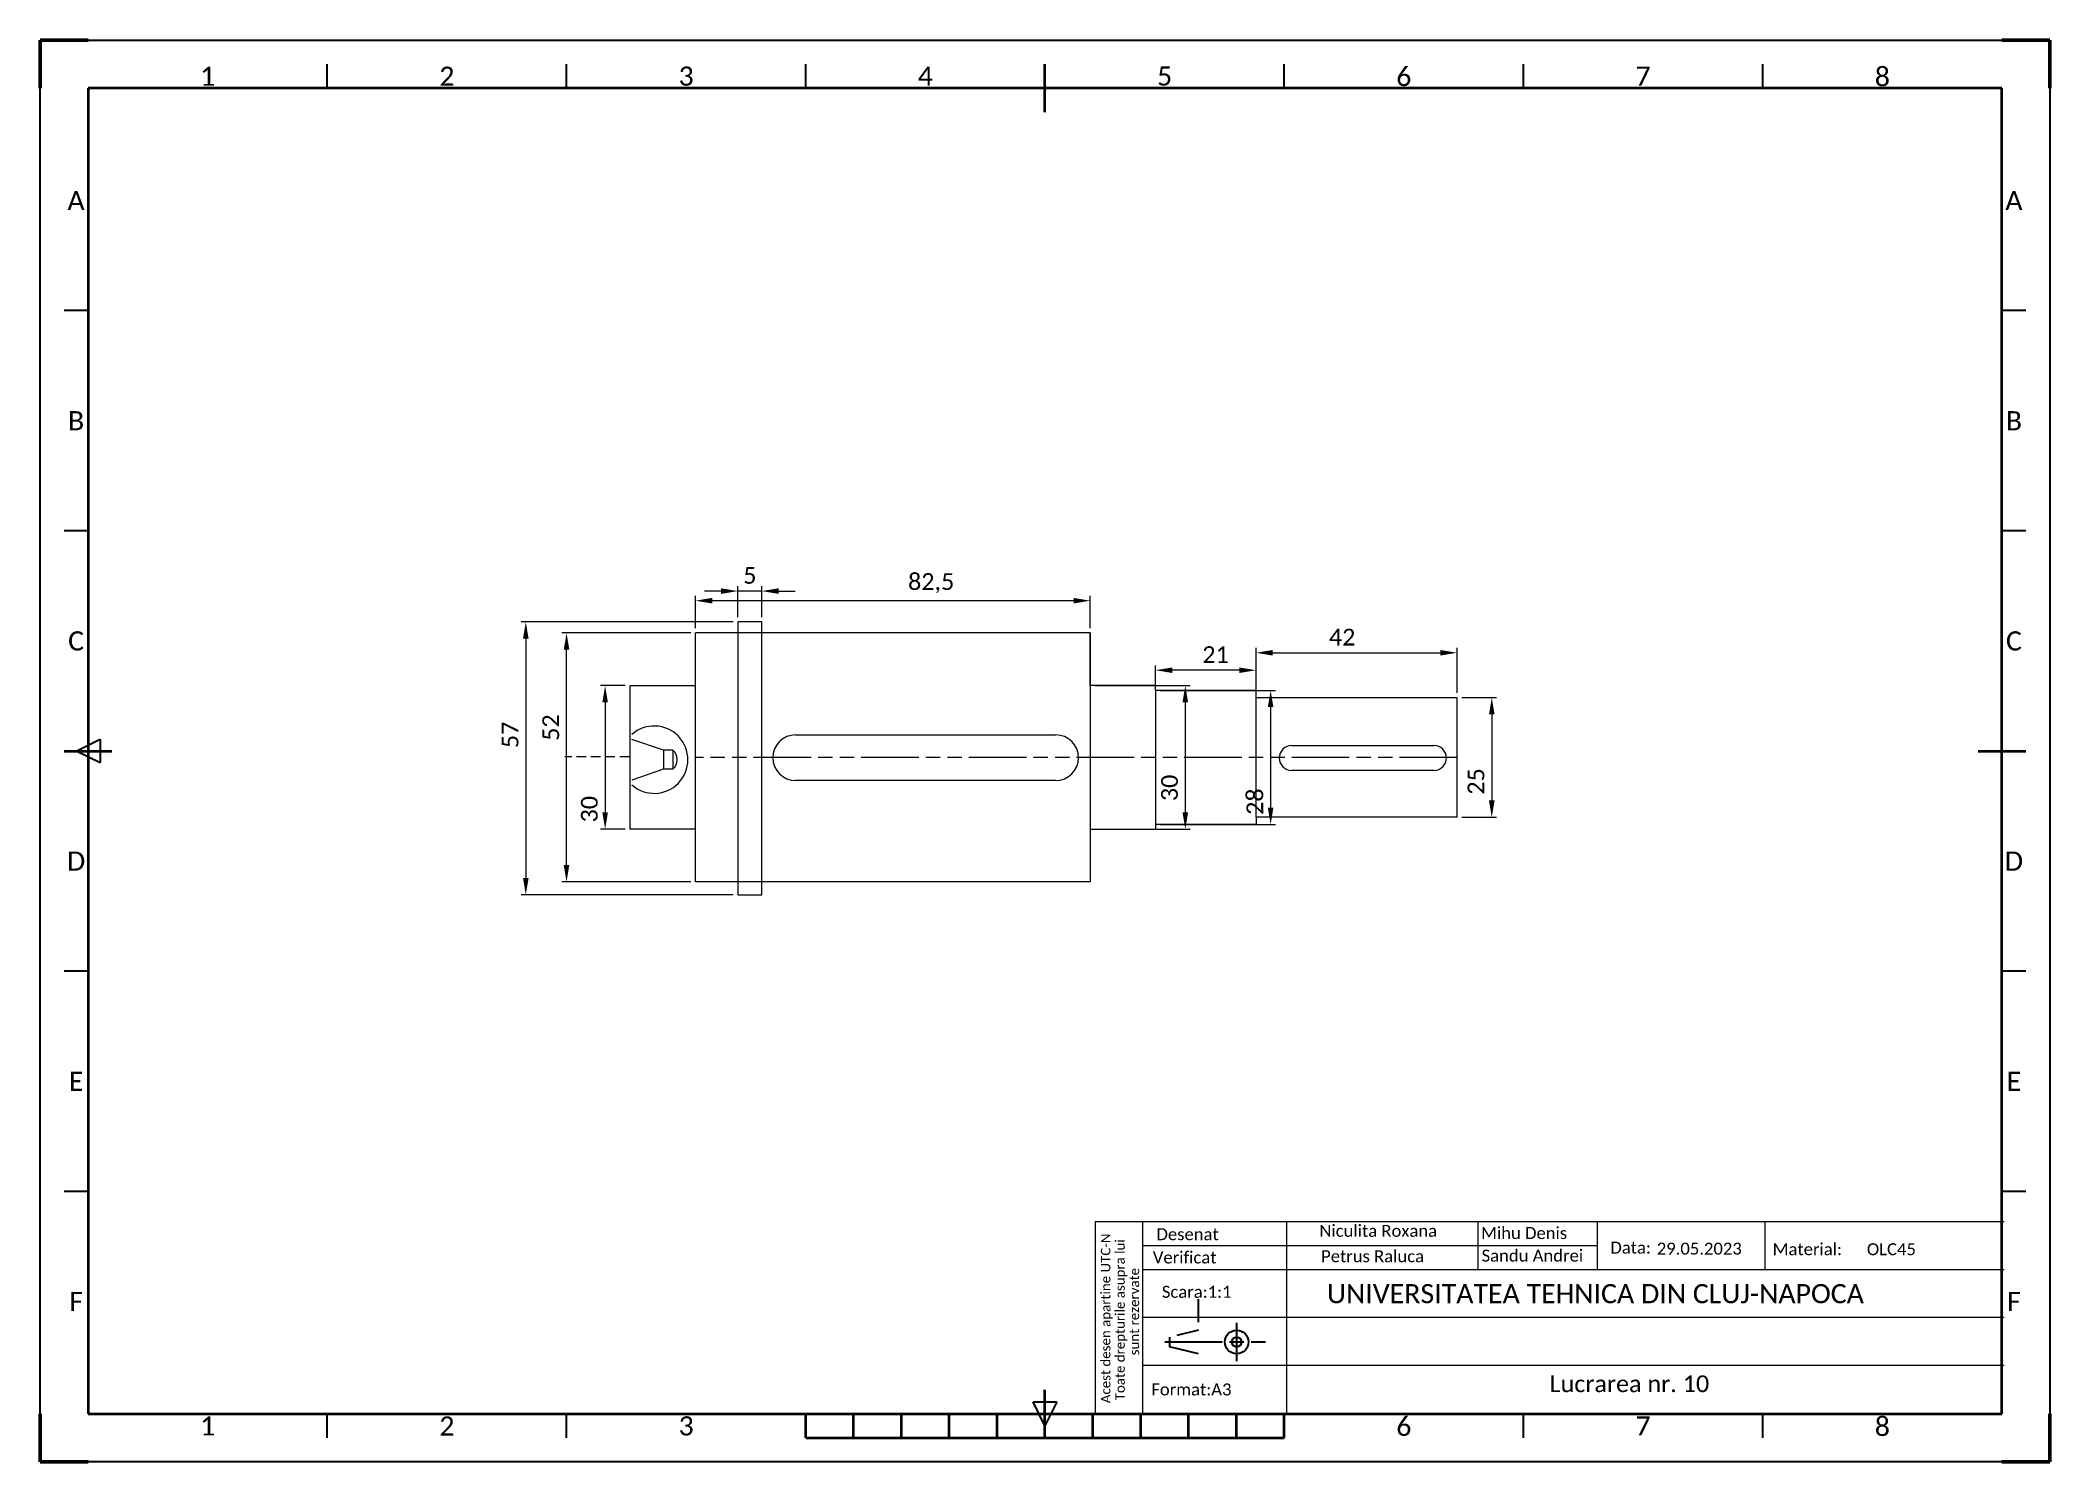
# Model space of a CAD drawing. Header units: millimetres. Extents: x 875 to 1295, y -24 to 273.
import ezdxf
from ezdxf.enums import TextEntityAlignment as Align

# ---------------------------------------------------------------- set-up
doc = ezdxf.new("R2010")
doc.units = ezdxf.units.MM
for name, pattern in [('ACISOWELD', [3, 2, -1]), ('AM_ISO08W050', [18, 12, -1.5, 3, -1.5]), ('AM_ISO09W050', [22.5, 12, -1.5, 3, -1.5, 3, -1.5])]:
    doc.linetypes.add(name, pattern=pattern)
doc.layers.get('0').update_dxf_attribs({"lineweight": 30})
for name, color, linetype, lineweight in [('AM_0', 7, 'Continuous', 35), ('AM_5', 3, 'Continuous', 0), ('AM_6', 2, 'Continuous', 0), ('AM_7', 4, 'AM_ISO08W050', 25), ('AM_8', 1, 'Continuous', 0), ('AM_BOR', 7, 'Continuous', 50)]:
    doc.layers.add(name, color=color, linetype=linetype, lineweight=lineweight)
doc.styles.add('ACISOTS', font='calibril.ttf')
doc.styles.get("Standard").update_dxf_attribs({"font": 'calibril.ttf'})
doc.dimstyles.new('AM_ISO$0', dxfattribs={"dimtxt": 3.5, "dimasz": 3.5, "dimexe": 1, "dimexo": 1, "dimgap": 1.5, "dimtad": 1, "dimtxsty": 'Standard', "dimcen": 0, "dimclrd": 256, "dimclre": 256, "dimclrt": 2, "dimadec": 0, "dimazin": 2, "dimtp": 0.1, "dimtm": 0.1, "dimtfac": 0.71, "dimtmove": 0, "dimatfit": 3, "dimfxl": 1, "dimlwd": -1, "dimlwe": -1, "dimarcsym": 1})

# ---------------------------------------------------------------- blocks, each defined once
blk = doc.blocks.new('ISO_A3')
for p, q in [((410, 287), (10, 287)), ((10, 287), (10, 10)), ((410, 10), (410, 287)), ((10, 10), (410, 10))]:
    blk.add_line(p, q)
at = {"layer": 'AM_BOR'}
for p, q in [((10, 297), (0, 297)), ((0, 297), (0, 287)), ((420, 297), (410, 297)), ((420, 287), (420, 297)), ((0, 0), (0, 10)), ((420, 0), (420, 10)), ((0, 0), (10, 0)), ((420, 0), (410, 0))]:
    blk.add_line(p, q, dxfattribs=at)
at = {"layer": 'AM_BOR', "color": 1, "lineweight": 25}
for p, q in [((0, 297), (420, 297)), ((0, 0), (0, 297)), ((420, 297), (420, 0)), ((60, 287), (60, 292)), ((110, 287), (110, 292)), ((160, 287), (160, 292)), ((260, 287), (260, 292)), ((310, 287), (310, 292)), ((360, 287), (360, 292)), ((10, 240.5), (5, 240.5)), ((415, 240.5), (410, 240.5)), ((10, 194.5), (5, 194.5)), ((415, 194.5), (410, 194.5)), ((7.5, 148.5), (12.5, 151)), ((12.5, 146), (7.5, 148.5)), ((12.5, 151), (12.5, 146)), ((10, 102.5), (5, 102.5)), ((415, 102.5), (410, 102.5)), ((10, 56.5), (5, 56.5)), ((415, 56.5), (410, 56.5)), ((60, 5), (60, 10)), ((110, 5), (110, 10)), ((210, 7.5), (207.5, 12.5)), ((207.5, 12.5), (212.5, 12.5)), ((212.5, 12.5), (210, 7.5)), ((310, 5), (310, 10)), ((360, 5), (360, 10)), ((420, 0), (0, 0))]:
    blk.add_line(p, q, dxfattribs=at)
at = {"layer": 'AM_BOR', "color": 2, "lineweight": 35}
for p, q in [((210, 282), (210, 292)), ((5, 148.5), (15, 148.5)), ((405, 148.5), (415, 148.5)), ((210, 5), (210, 15)), ((160, 5), (160, 10)), ((170, 5), (170, 10)), ((180, 5), (180, 10)), ((190, 5), (190, 10)), ((200, 5), (200, 10)), ((220, 5), (220, 10)), ((230, 5), (230, 10)), ((240, 5), (240, 10)), ((250, 5), (250, 10)), ((260, 5), (260, 10)), ((160, 5), (260, 5))]:
    blk.add_line(p, q, dxfattribs=at)
at = {"layer": 'AM_BOR', "color": 1, "lineweight": 25, "style": 'ACISOTS'}
for s, p in [('1', (35, 289.5)), ('2', (85, 289.5)), ('3', (135, 289.5)), ('4', (185, 289.5)), ('5', (235, 289.5)), ('6', (285, 289.5)), ('7', (335, 289.5)), ('8', (385, 289.5)), ('A', (7.5, 263.5)), ('A', (412.5, 263.5)), ('B', (7.5, 217.5)), ('B', (412.5, 217.5)), ('C', (7.5, 171.5)), ('C', (412.5, 171.5)), ('D', (7.5, 125.5)), ('D', (412.5, 125.5)), ('E', (7.5, 79.5)), ('E', (412.5, 79.5)), ('F', (7.5, 33.5)), ('F', (412.5, 33.5)), ('1', (35, 7.5)), ('2', (85, 7.5)), ('3', (135, 7.5)), ('6', (285, 7.5)), ('7', (335, 7.5)), ('8', (385, 7.5))]:
    blk.add_text(s, height=4, dxfattribs=at).set_placement(p, align=Align.MIDDLE)
blk = doc.blocks.new('*D21')
at = {"layer": 'AM_8', "linetype": 'ByBlock', "transparency": 16777216}
for p, q in [((1129.4, 136.77), (1129.4, 146.13)), ((1132.9, 145.13), (1167.9, 145.13)), ((1171.4, 136.77), (1171.4, 146.13))]:
    blk.add_line(p, q, dxfattribs=at)
at = {"layer": 'AM_8', "transparency": 16777216}
for points in [[(1132.9, 145.71), (1132.9, 144.55), (1129.4, 145.13)], [(1167.9, 145.71), (1167.9, 144.55), (1171.4, 145.13)]]:
    blk.add_solid(points, dxfattribs=at)
at = {"layer": 'AM_8', "color": 2, "transparency": 16777216, "insert": (1147.4, 148.4), "char_height": 3.5, "attachment_point": 5}
blk.add_mtext('42', dxfattribs=at)
blk = doc.blocks.new('*D22')
at = {"layer": 'AM_8', "linetype": 'ByBlock', "transparency": 16777216}
for p, q in [((1108.4, 138.27), (1108.4, 142.49)), ((1125.9, 141.49), (1111.9, 141.49)), ((1129.4, 138.27), (1129.4, 142.49))]:
    blk.add_line(p, q, dxfattribs=at)
at = {"layer": 'AM_8', "transparency": 16777216}
for points in [[(1111.9, 142.07), (1111.9, 140.91), (1108.4, 141.49)], [(1125.9, 142.07), (1125.9, 140.91), (1129.4, 141.49)]]:
    blk.add_solid(points, dxfattribs=at)
at = {"layer": 'AM_8', "color": 2, "transparency": 16777216, "insert": (1120.94, 144.75), "char_height": 3.5, "attachment_point": 5}
blk.add_mtext('21', dxfattribs=at)
blk = doc.blocks.new('*D23')
at = {"layer": 'AM_8', "linetype": 'ByBlock', "transparency": 16777216}
for p, q in [((1172.4, 135.77), (1179.67, 135.77)), ((1178.67, 132.27), (1178.67, 114.27)), ((1172.4, 110.77), (1179.67, 110.77))]:
    blk.add_line(p, q, dxfattribs=at)
at = {"layer": 'AM_8', "transparency": 16777216}
for points in [[(1178.08, 132.27), (1179.25, 132.27), (1178.67, 135.77)], [(1178.08, 114.27), (1179.25, 114.27), (1178.67, 110.77)]]:
    blk.add_solid(points, dxfattribs=at)
at = {"layer": 'AM_8', "color": 2, "transparency": 16777216, "insert": (1175.38, 118.25), "char_height": 3.5, "attachment_point": 5, "rotation": 90}
blk.add_mtext('25', dxfattribs=at)
blk = doc.blocks.new('*D24')
at = {"layer": 'AM_8', "linetype": 'ByBlock', "transparency": 16777216}
for p, q in [((1109.4, 137.27), (1133.45, 137.27)), ((1132.45, 133.77), (1132.45, 112.77)), ((1109.4, 109.27), (1133.45, 109.27))]:
    blk.add_line(p, q, dxfattribs=at)
at = {"layer": 'AM_8', "transparency": 16777216}
for points in [[(1131.87, 133.77), (1133.03, 133.77), (1132.45, 137.27)], [(1131.87, 112.77), (1133.03, 112.77), (1132.45, 109.27)]]:
    blk.add_solid(points, dxfattribs=at)
at = {"layer": 'AM_8', "color": 2, "transparency": 16777216, "insert": (1129.16, 114.03), "char_height": 3.5, "attachment_point": 5, "rotation": 90}
blk.add_mtext('28', dxfattribs=at)
blk = doc.blocks.new('*D25')
at = {"layer": 'AM_8', "linetype": 'ByBlock', "transparency": 16777216}
for p, q in [((1095.75, 138.27), (1115.62, 138.27)), ((1114.62, 134.77), (1114.62, 111.77)), ((1095.75, 108.27), (1115.62, 108.27))]:
    blk.add_line(p, q, dxfattribs=at)
at = {"layer": 'AM_8', "transparency": 16777216}
for points in [[(1114.03, 134.77), (1115.2, 134.77), (1114.62, 138.27)], [(1114.03, 111.77), (1115.2, 111.77), (1114.62, 108.27)]]:
    blk.add_solid(points, dxfattribs=at)
at = {"layer": 'AM_8', "color": 2, "transparency": 16777216, "insert": (1111.33, 116.9), "char_height": 3.5, "attachment_point": 5, "rotation": 90}
blk.add_mtext('30', dxfattribs=at)
blk = doc.blocks.new('*D26')
at = {"layer": 'AM_8', "linetype": 'ByBlock', "transparency": 16777216}
for p, q in [((1012.25, 150.27), (1012.25, 157.01)), ((1091.25, 156.01), (1015.75, 156.01)), ((1094.75, 150.27), (1094.75, 157.01))]:
    blk.add_line(p, q, dxfattribs=at)
at = {"layer": 'AM_8', "transparency": 16777216}
for points in [[(1015.75, 156.59), (1015.75, 155.43), (1012.25, 156.01)], [(1091.25, 156.59), (1091.25, 155.43), (1094.75, 156.01)]]:
    blk.add_solid(points, dxfattribs=at)
at = {"layer": 'AM_8', "color": 2, "transparency": 16777216, "insert": (1061.5, 159.66), "char_height": 3.5, "attachment_point": 5}
blk.add_mtext('82,5', dxfattribs=at)
blk = doc.blocks.new('*D27')
at = {"layer": 'AM_8', "linetype": 'ByBlock', "transparency": 16777216}
for p, q in [((1017.61, 158.02), (1014.11, 158.02)), ((1021.11, 152.59), (1021.11, 159.02)), ((1026.11, 158.02), (1021.11, 158.02)), ((1026.11, 152.59), (1026.11, 159.02)), ((1029.61, 158.02), (1033.11, 158.02))]:
    blk.add_line(p, q, dxfattribs=at)
at = {"layer": 'AM_8', "transparency": 16777216}
for points in [[(1017.61, 158.6), (1017.61, 157.44), (1021.11, 158.02)], [(1029.61, 158.6), (1029.61, 157.44), (1026.11, 158.02)]]:
    blk.add_solid(points, dxfattribs=at)
at = {"layer": 'AM_8', "color": 2, "transparency": 16777216, "insert": (1023.61, 161.29), "char_height": 3.5, "attachment_point": 5}
blk.add_mtext('5', dxfattribs=at)
blk = doc.blocks.new('*D28')
at = {"layer": 'AM_8', "linetype": 'ByBlock', "transparency": 16777216}
for p, q in [((997.54, 138.27), (992.36, 138.27)), ((993.36, 134.77), (993.36, 111.77)), ((997.54, 108.27), (992.36, 108.27))]:
    blk.add_line(p, q, dxfattribs=at)
at = {"layer": 'AM_8', "transparency": 16777216}
for points in [[(992.78, 134.77), (993.94, 134.77), (993.36, 138.27)], [(992.78, 111.77), (993.94, 111.77), (993.36, 108.27)]]:
    blk.add_solid(points, dxfattribs=at)
at = {"layer": 'AM_8', "color": 2, "transparency": 16777216, "insert": (990.07, 112.45), "char_height": 3.5, "attachment_point": 5, "rotation": 90}
blk.add_mtext('30', dxfattribs=at)
blk = doc.blocks.new('*D29')
at = {"layer": 'AM_8', "linetype": 'ByBlock', "transparency": 16777216}
for p, q in [((1011.25, 149.27), (984.3, 149.27)), ((985.3, 100.77), (985.3, 145.77)), ((1011.25, 97.27), (984.3, 97.27))]:
    blk.add_line(p, q, dxfattribs=at)
at = {"layer": 'AM_8', "transparency": 16777216}
for points in [[(984.71, 145.77), (985.88, 145.77), (985.3, 149.27)], [(984.71, 100.77), (985.88, 100.77), (985.3, 97.27)]]:
    blk.add_solid(points, dxfattribs=at)
at = {"layer": 'AM_8', "color": 2, "transparency": 16777216, "insert": (982.01, 129.5), "char_height": 3.5, "attachment_point": 5, "rotation": 90}
blk.add_mtext('52', dxfattribs=at)
blk = doc.blocks.new('*D30')
at = {"layer": 'AM_8', "linetype": 'ByBlock', "transparency": 16777216}
for p, q in [((1020.11, 151.59), (975.78, 151.59)), ((976.78, 148.09), (976.78, 98.09)), ((1020.11, 94.59), (975.78, 94.59))]:
    blk.add_line(p, q, dxfattribs=at)
at = {"layer": 'AM_8', "transparency": 16777216}
for points in [[(976.2, 148.09), (977.37, 148.09), (976.78, 151.59)], [(976.2, 98.09), (977.37, 98.09), (976.78, 94.59)]]:
    blk.add_solid(points, dxfattribs=at)
at = {"layer": 'AM_8', "color": 2, "transparency": 16777216, "insert": (973.51, 127.97), "char_height": 3.5, "attachment_point": 5, "rotation": 90}
blk.add_mtext('57', dxfattribs=at)

msp = doc.modelspace()

# ---------------------------------------------------------------- linework, layer by layer
at = {"layer": 'AM_5', "color": 18}
for p, q in [((1095.755, 26.318), (1285.755, 26.318)), ((1095.755, 26.318), (1095.755, -13.682)), ((1105.755, -13.682), (1105.755, 26.318)), ((1135.755, 26.318), (1135.755, -13.682)), ((1175.755, 26.318), (1175.755, 16.318)), ((1200.723, 26.318), (1200.723, 16.318)), ((1235.734, 26.318), (1235.734, 16.318)), ((1105.755, 21.318), (1200.755, 21.318)), ((1105.755, 16.318), (1285.755, 16.318)), ((1105.755, 6.318), (1285.755, 6.318)), ((1105.755, -3.682), (1285.755, -3.682))]:
    msp.add_line(p, q, dxfattribs=at)
at = {"layer": 'AM_5', "color": 18, "lineweight": -3}
for p, q in [((1117.347, 5.27), (1117.347, 10.086)), ((1111.347, 2.139), (1111.347, 0.139)), ((1117.347, -1.308), (1111.347, 0.139)), ((1117.347, 3.586), (1112.829, 2.496))]:
    msp.add_line(p, q, dxfattribs=at)
for radius in [2.482, 1.009]:
    msp.add_circle((1125.347, 1.139), radius, dxfattribs=at)
at = {"layer": 'AM_7', "color": 18}
for p, q in [((1125.347, 5.139), (1125.347, -2.861)), ((1110.347, 1.139), (1131.347, 1.139))]:
    msp.add_line(p, q, dxfattribs=at)
at = {"layer": 'AM_8', "color": 18}
for p, q in [((1021.112, 151.594), (1021.112, 94.594)), ((1026.112, 151.594), (1021.112, 151.594)), ((1026.112, 94.594), (1026.112, 151.594)), ((1094.746, 149.271), (1012.246, 149.271)), ((1012.246, 97.271), (1012.246, 149.271)), ((1094.746, 138.271), (1094.746, 149.271)), ((1094.746, 149.271), (1094.746, 123.271)), ((998.542, 138.271), (1012.192, 138.271)), ((998.542, 138.271), (998.542, 108.271)), ((998.542, 137.271), (998.542, 109.271)), ((1108.396, 138.271), (1094.746, 138.271)), ((1094.746, 138.271), (1094.746, 108.271)), ((1108.396, 137.271), (1108.396, 138.271)), ((1129.396, 137.271), (1108.396, 137.271)), ((1108.396, 137.271), (1108.396, 109.271)), ((1129.396, 135.771), (1129.396, 137.271)), ((1129.396, 110.771), (1129.396, 135.771)), ((1129.396, 135.771), (1171.396, 135.771)), ((1171.396, 135.771), (1171.396, 110.771)), ((1005.56, 124.797), (998.925, 127.047)), ((1033.174, 127.98), (1087.535, 127.98)), ((1005.56, 124.797), (1005.56, 122.797)), ((1007.525, 124.797), (1005.56, 124.797)), ((1005.56, 122.797), (1005.56, 120.797)), ((1007.525, 124.797), (1007.525, 120.797)), ((1136.872, 125.758), (1166.569, 125.758)), ((1005.56, 120.797), (998.925, 118.547)), ((1007.525, 120.797), (1005.56, 120.797)), ((1087.535, 118.443), (1033.174, 118.443)), ((1166.569, 120.548), (1136.872, 120.548)), ((1129.396, 109.271), (1108.396, 109.271)), ((1108.396, 109.271), (1108.396, 108.271)), ((1171.396, 110.771), (1129.396, 110.771)), ((1129.396, 110.771), (1129.396, 109.271)), ((1012.192, 108.271), (998.542, 108.271)), ((1094.746, 108.271), (1108.396, 108.271)), ((1094.746, 108.271), (1094.746, 97.271)), ((1094.746, 97.271), (1012.246, 97.271)), ((1021.112, 94.594), (1026.112, 94.594))]:
    msp.add_line(p, q, dxfattribs=at)
at = {"layer": 'AM_8', "color": 18, "linetype": 'AM_ISO09W050'}
for p, q in [((1171.396, 135.771), (1171.396, 123.271)), ((1171.396, 123.271), (1012.144, 123.271))]:
    msp.add_line(p, q, dxfattribs=at)
at = {"layer": 'AM_8', "color": 18, "linetype": 'ACISOWELD'}
msp.add_line((998.405, 123.368), (984.959, 123.368), dxfattribs=at)
at = {"layer": 'AM_8', "color": 18}
for centre, radius, start, end in [((1003.615, 122.799), 7.039, 228.21344, 131.78656), ((1033.174, 123.212), 4.768, 90, 270), ((1087.535, 123.212), 4.768, 270, 90), ((1005.693, 122.797), 2.712, 312.48128, 47.51872), ((1136.872, 123.153), 2.605, 90, 270), ((1166.569, 123.153), 2.605, 270, 90)]:
    msp.add_arc(centre, radius, start, end, dxfattribs=at)

# ---------------------------------------------------------------- block references
at = {"layer": 'AM_0', "lineweight": 0}
msp.add_blockref('ISO_A3', (875.293, -23.89), dxfattribs=at)

# ---------------------------------------------------------------- texts
at = {"layer": 'AM_0', "color": 18, "char_height": 2.5, "attachment_point": 1, "style": 'ACISOTS'}
for s, width, insert in [('Niculita Roxana', 36.55238, (1142.651, 25.612)), ('Mihu Denis', 36.55238, (1176.413, 25.146)), ('29.05.2023', 20.68514, (1213.152, 21.894)), ('OLC45', 28.44719, (1257.06, 21.771)), ('Petrus Raluca', 36.55238, (1143.004, 20.305)), ('Sandu Andrei', 36.55238, (1176.539, 20.431))]:
    msp.add_mtext_dynamic_manual_height_columns(s, width=width, gutter_width=12.5, heights=[0], dxfattribs=dict(at, insert=insert))
at = {"layer": 'AM_6', "color": 18}
for s, p in [('Acest desen apartine UTC-N', (1098.964, -11.65)), ('Toate drepturile asupra lui', (1101.964, -11.05)), (' sunt rezervate', (1104.964, -2.35))]:
    msp.add_text(s, height=2, rotation=90, dxfattribs=at).set_placement(p)
for s, height, p in [('Desenat', 2.5, (1108.583, 22.407)), ('Data:', 2.5, (1203.453, 19.607)), ('Material:', 2.5, (1237.355, 19.276)), ('Verificat', 2.5, (1107.83, 17.548)), ('Scara:1:1', 2.5, (1109.715, 10.368)), ('UNIVERSITATEA TEHNICA DIN CLUJ-NAPOCA', 4, (1144.205, 9.237)), ('Format:A3', 2.5, (1107.503, -10.025)), ('Lucrarea nr. 10', 3.5, (1190.755, -9.333))]:
    msp.add_text(s, height=height, dxfattribs=at).set_placement(p)

# ---------------------------------------------------------------- dimensions: what is measured, and where the dimension line sits
at = {"layer": 'AM_8', "color": 7}
dim = msp.add_linear_dim(base=(1012.246, 156.01), p1=(1094.746, 149.271), p2=(1012.246, 149.271), dimstyle='AM_ISO$0', dxfattribs=at)
dim.commit()
dim.dimension.update_dxf_attribs({"geometry": '*D26', "text_midpoint": (1061.502, 156.01), "dimtype": 160})
at = {"layer": 'AM_8', "color": 18}
for base, p1, p2, picture, middle in [((1021.112, 158.02), (1026.112, 151.594), (1021.112, 151.594), '*D27', (1023.612, 158.02)), ((1108.396, 141.489), (1129.396, 137.271), (1108.396, 137.271), '*D22', (1120.94, 141.489)), ((1171.396, 145.132), (1129.396, 135.771), (1171.396, 135.771), '*D21', (1147.403, 145.132))]:
    dim = msp.add_linear_dim(base=base, p1=p1, p2=p2, dimstyle='AM_ISO$0', dxfattribs=at)
    dim.commit()
    dim.dimension.update_dxf_attribs({"geometry": picture, "text_midpoint": middle, "dimtype": 160})
at = {"layer": 'AM_8', "color": 4}
for base, p1, p2, picture, middle in [((976.785, 94.594), (1021.112, 151.594), (1021.112, 94.594), '*D30', (976.785, 127.967)), ((985.298, 149.271), (1012.246, 97.271), (1012.246, 149.271), '*D29', (985.298, 129.497)), ((993.361, 108.271), (998.542, 138.271), (998.542, 108.271), '*D28', (993.361, 112.446))]:
    dim = msp.add_linear_dim(base=base, p1=p1, p2=p2, angle=90, dimstyle='AM_ISO$0', dxfattribs=at)
    dim.commit()
    dim.dimension.update_dxf_attribs({"geometry": picture, "text_midpoint": middle, "dimtype": 160})
at = {"layer": 'AM_8', "color": 18}
for base, p1, p2, picture, middle in [((1114.617, 108.271), (1094.746, 138.271), (1094.746, 108.271), '*D25', (1114.617, 116.904)), ((1132.452, 109.271), (1108.396, 137.271), (1108.396, 109.271), '*D24', (1132.452, 114.028)), ((1178.667, 110.771), (1171.396, 135.771), (1171.396, 110.771), '*D23', (1178.667, 118.246))]:
    dim = msp.add_linear_dim(base=base, p1=p1, p2=p2, angle=90, dimstyle='AM_ISO$0', dxfattribs=at)
    dim.commit()
    dim.dimension.update_dxf_attribs({"geometry": picture, "text_midpoint": middle, "dimtype": 160})

doc.saveas('drawing.dxf')
